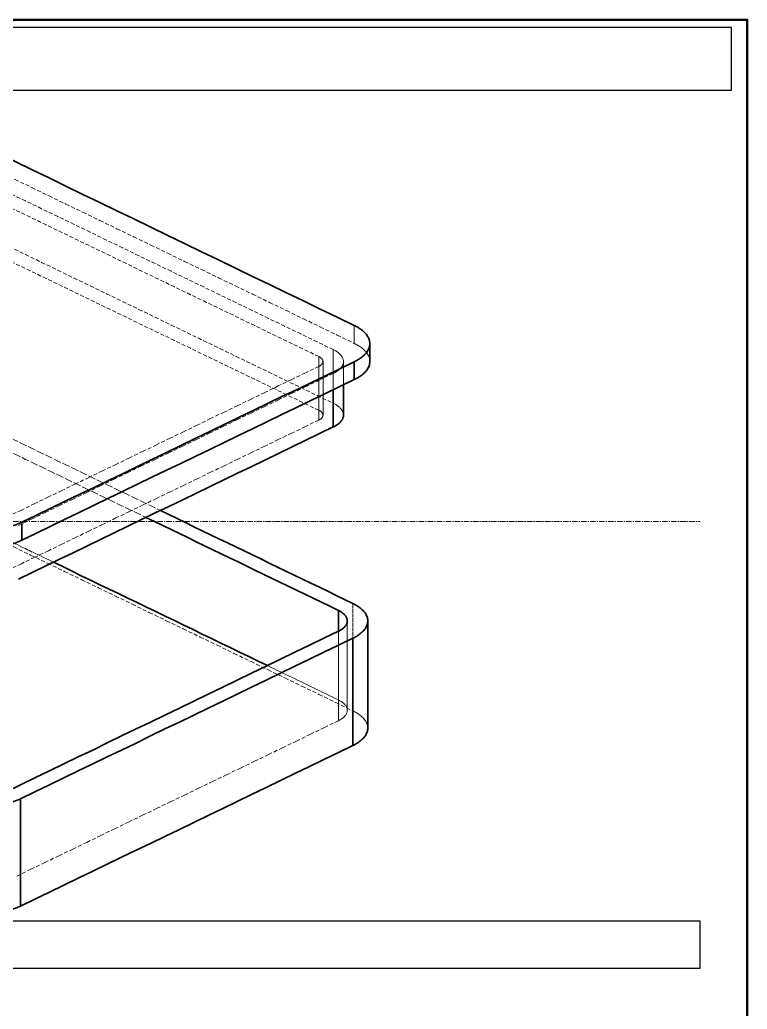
# Model space of a CAD drawing. Header units: millimetres. Extents: x 10 to 410, y 10 to 287.
# Drawn here: x 317.2 to 410, y 160.8 to 287 of the extents above; entities that cross this region are included whole.
import ezdxf

# ---------------------------------------------------------------- set-up
doc = ezdxf.new("R2010")
doc.units = ezdxf.units.MM
doc.linetypes.add('CENTER', pattern=[1.15, 0.7, -0.15, 0.15, -0.15])
doc.linetypes.add('DASHED', pattern=[0.75, 0.5, -0.25])
for name, color, linetype, lineweight in [('BORDER', 7, 'CONTINUOUS', 50), ('CENTER', 4, 'CENTER', 13), ('HIDDEN', 8, 'DASHED', 18), ('TITLE_BLOCK', 7, 'CONTINUOUS', 25), ('VISIBLE', 7, 'CONTINUOUS', 35)]:
    doc.layers.add(name, color=color, linetype=linetype, lineweight=lineweight)

msp = doc.modelspace()

# ---------------------------------------------------------------- linework, layer by layer
at = {"layer": 'BORDER'}
msp.add_lwpolyline([(10, 10), (410, 10), (410, 287), (10, 287)], close=True, dxfattribs=at)
at = {"layer": 'CENTER'}
msp.add_line((214, 223), (404, 223), dxfattribs=at)
at = {"layer": 'HIDDEN'}
for points in [[(310.11, 269.76), (312.27, 268.72), (314.44, 267.67), (316.6, 266.62), (318.76, 265.58), (320.93, 264.53), (323.09, 263.49), (325.25, 262.44), (327.42, 261.4), (329.58, 260.35), (331.74, 259.31), (333.91, 258.26), (336.07, 257.22), (338.23, 256.17), (340.4, 255.13), (342.56, 254.08), (344.72, 253.04), (346.89, 251.99), (349.05, 250.95), (351.21, 249.9), (353.38, 248.86), (355.54, 247.81), (357.7, 246.77), (359.87, 245.72)], [(357.19, 244.92), (355.13, 245.92), (353.06, 246.92), (350.99, 247.91), (348.93, 248.91), (346.86, 249.91), (344.79, 250.91), (342.73, 251.91), (340.66, 252.91), (338.59, 253.91), (336.52, 254.91), (334.46, 255.9), (332.39, 256.9), (330.32, 257.9), (328.26, 258.9), (326.19, 259.9), (324.12, 260.9), (322.05, 261.9), (319.99, 262.9), (317.92, 263.89), (315.85, 264.89), (313.79, 265.89), (311.72, 266.89), (309.65, 267.89)], [(355.35, 244.03), (353.31, 245.02), (351.26, 246), (349.22, 246.99), (347.17, 247.98), (345.13, 248.97), (343.08, 249.96), (341.03, 250.95), (338.99, 251.93), (336.94, 252.92), (334.9, 253.91), (332.85, 254.9), (330.81, 255.89), (328.76, 256.88), (326.72, 257.86), (324.67, 258.85), (322.63, 259.84), (320.58, 260.83), (318.54, 261.82), (316.49, 262.8), (314.45, 263.79), (312.4, 264.78), (310.36, 265.77), (308.31, 266.76)], [(309.65, 261.04), (311.72, 260.04), (313.79, 259.05), (315.85, 258.05), (317.92, 257.05), (319.99, 256.05), (322.05, 255.05), (324.12, 254.05), (326.19, 253.05), (328.26, 252.05), (330.32, 251.06), (332.39, 250.06), (334.46, 249.06), (336.52, 248.06), (338.59, 247.06), (340.66, 246.06), (342.73, 245.06), (344.79, 244.06), (346.86, 243.07), (348.93, 242.07), (350.99, 241.07), (353.06, 240.07), (355.13, 239.07), (357.19, 238.07)], [(355.35, 237.18), (353.31, 238.17), (351.26, 239.16), (349.22, 240.15), (347.17, 241.13), (345.13, 242.12), (343.08, 243.11), (341.03, 244.1), (338.99, 245.09), (336.94, 246.08), (334.9, 247.06), (332.85, 248.05), (330.81, 249.04), (328.76, 250.03), (326.72, 251.02), (324.67, 252.01), (322.63, 252.99), (320.58, 253.98), (318.54, 254.97), (316.49, 255.96), (314.45, 256.95), (312.4, 257.93), (310.36, 258.92), (308.31, 259.91)], [(359.87, 245.72), (359.87, 245.82), (359.87, 245.92), (359.87, 246.02), (359.87, 246.12), (359.87, 246.22), (359.87, 246.32), (359.87, 246.41), (359.87, 246.51), (359.87, 246.61), (359.87, 246.71), (359.87, 246.81), (359.87, 246.91), (359.87, 247.01), (359.87, 247.11), (359.87, 247.21), (359.87, 247.31), (359.87, 247.41), (359.87, 247.51), (359.87, 247.61), (359.87, 247.7), (359.87, 247.8), (359.87, 247.9), (359.87, 248)], [(357.19, 244.92), (357.28, 244.88), (357.36, 244.84), (357.44, 244.79), (357.52, 244.75), (357.59, 244.7), (357.67, 244.65), (357.74, 244.6), (357.82, 244.54), (357.89, 244.48), (357.96, 244.42), (358.02, 244.36), (358.09, 244.3), (358.15, 244.23), (358.21, 244.16), (358.26, 244.09), (358.31, 244.01), (358.36, 243.93), (358.4, 243.85), (358.43, 243.76), (358.46, 243.68), (358.48, 243.59), (358.49, 243.5), (358.49, 243.41)], [(357.19, 238.07), (357.19, 238.37), (357.19, 238.67), (357.19, 238.97), (357.19, 239.26), (357.19, 239.56), (357.19, 239.86), (357.19, 240.16), (357.19, 240.45), (357.19, 240.75), (357.19, 241.05), (357.19, 241.35), (357.19, 241.64), (357.19, 241.94), (357.19, 242.24), (357.19, 242.54), (357.19, 242.84), (357.19, 243.13), (357.19, 243.43), (357.19, 243.73), (357.19, 244.03), (357.19, 244.32), (357.19, 244.62), (357.19, 244.92)], [(361.85, 243.41), (361.85, 243.54), (361.83, 243.68), (361.8, 243.82), (361.76, 243.95), (361.71, 244.08), (361.64, 244.21), (361.58, 244.33), (361.5, 244.45), (361.42, 244.56), (361.33, 244.67), (361.24, 244.77), (361.14, 244.87), (361.03, 244.96), (360.93, 245.05), (360.82, 245.14), (360.71, 245.23), (360.59, 245.31), (360.48, 245.38), (360.36, 245.46), (360.24, 245.53), (360.12, 245.59), (359.99, 245.66), (359.87, 245.72)], [(355.35, 244.03), (355.39, 244.01), (355.42, 243.99), (355.45, 243.98), (355.48, 243.96), (355.52, 243.94), (355.55, 243.92), (355.58, 243.9), (355.61, 243.87), (355.64, 243.85), (355.67, 243.82), (355.69, 243.8), (355.72, 243.77), (355.75, 243.74), (355.77, 243.72), (355.79, 243.69), (355.81, 243.65), (355.83, 243.62), (355.85, 243.59), (355.86, 243.55), (355.87, 243.52), (355.88, 243.48), (355.88, 243.44), (355.89, 243.41)], [(355.35, 237.18), (355.35, 237.48), (355.35, 237.78), (355.35, 238.08), (355.35, 238.37), (355.35, 238.67), (355.35, 238.97), (355.35, 239.27), (355.35, 239.56), (355.35, 239.86), (355.35, 240.16), (355.35, 240.46), (355.35, 240.75), (355.35, 241.05), (355.35, 241.35), (355.35, 241.65), (355.35, 241.94), (355.35, 242.24), (355.35, 242.54), (355.35, 242.84), (355.35, 243.14), (355.35, 243.43), (355.35, 243.73), (355.35, 244.03)], [(355.35, 242.78), (353.63, 241.95), (351.9, 241.12), (350.18, 240.28), (348.45, 239.45), (346.73, 238.62), (345, 237.78), (343.28, 236.95), (341.55, 236.12), (339.83, 235.28), (338.1, 234.45), (336.38, 233.62), (334.65, 232.78), (332.93, 231.95), (331.2, 231.12), (329.47, 230.28), (327.75, 229.45), (326.02, 228.62), (324.3, 227.78), (322.57, 226.95), (320.85, 226.12), (319.12, 225.28), (317.4, 224.45), (315.67, 223.62)], [(355.89, 243.41), (355.88, 243.37), (355.88, 243.33), (355.87, 243.29), (355.86, 243.26), (355.85, 243.22), (355.83, 243.19), (355.81, 243.16), (355.79, 243.12), (355.77, 243.09), (355.75, 243.07), (355.72, 243.04), (355.69, 243.01), (355.67, 242.99), (355.64, 242.96), (355.61, 242.94), (355.58, 242.92), (355.55, 242.89), (355.52, 242.87), (355.48, 242.85), (355.45, 242.83), (355.42, 242.82), (355.39, 242.8), (355.35, 242.78)], [(355.35, 235.94), (355.35, 236.23), (355.35, 236.53), (355.35, 236.83), (355.35, 237.13), (355.35, 237.42), (355.35, 237.72), (355.35, 238.02), (355.35, 238.32), (355.35, 238.61), (355.35, 238.91), (355.35, 239.21), (355.35, 239.51), (355.35, 239.81), (355.35, 240.1), (355.35, 240.4), (355.35, 240.7), (355.35, 241), (355.35, 241.29), (355.35, 241.59), (355.35, 241.89), (355.35, 242.19), (355.35, 242.48), (355.35, 242.78)], [(355.89, 243.41), (355.89, 243.11), (355.89, 242.81), (355.89, 242.51), (355.89, 242.21), (355.89, 241.92), (355.89, 241.62), (355.89, 241.32), (355.89, 241.02), (355.89, 240.73), (355.89, 240.43), (355.89, 240.13), (355.89, 239.83), (355.89, 239.54), (355.89, 239.24), (355.89, 238.94), (355.89, 238.64), (355.89, 238.34), (355.89, 238.05), (355.89, 237.75), (355.89, 237.45), (355.89, 237.15), (355.89, 236.86), (355.89, 236.56)], [(358.49, 243.41), (358.49, 243.31), (358.48, 243.22), (358.46, 243.13), (358.43, 243.05), (358.4, 242.96), (358.36, 242.88), (358.31, 242.8), (358.26, 242.72), (358.21, 242.65), (358.15, 242.58), (358.09, 242.51), (358.02, 242.45), (357.96, 242.39), (357.89, 242.33), (357.82, 242.27), (357.74, 242.22), (357.67, 242.16), (357.59, 242.11), (357.52, 242.06), (357.44, 242.02), (357.36, 241.97), (357.28, 241.93), (357.19, 241.89)], [(358.49, 243.41), (358.49, 243.28), (358.49, 243.15), (358.49, 243.02), (358.49, 242.89), (358.49, 242.76), (358.49, 242.63), (358.49, 242.5), (358.49, 242.37), (358.49, 242.24), (358.49, 242.11), (358.49, 241.98), (358.49, 241.85), (358.49, 241.72), (358.49, 241.59), (358.49, 241.46), (358.49, 241.33), (358.49, 241.2), (358.49, 241.07), (358.49, 240.94), (358.49, 240.82), (358.49, 240.69), (358.49, 240.56), (358.49, 240.43)], [(357.19, 241.89), (355.45, 241.05), (353.7, 240.2), (351.95, 239.36), (350.21, 238.52), (348.46, 237.67), (346.71, 236.83), (344.97, 235.99), (343.22, 235.14), (341.47, 234.3), (339.73, 233.45), (337.98, 232.61), (336.23, 231.77), (334.48, 230.92), (332.74, 230.08), (330.99, 229.24), (329.24, 228.39), (327.5, 227.55), (325.75, 226.7), (324, 225.86), (322.26, 225.02), (320.51, 224.17), (318.76, 223.33), (317.02, 222.49)], [(357.19, 239.8), (357.19, 239.89), (357.19, 239.98), (357.19, 240.07), (357.19, 240.16), (357.19, 240.25), (357.19, 240.35), (357.19, 240.44), (357.19, 240.53), (357.19, 240.62), (357.19, 240.71), (357.19, 240.8), (357.19, 240.89), (357.19, 240.98), (357.19, 241.07), (357.19, 241.16), (357.19, 241.25), (357.19, 241.35), (357.19, 241.44), (357.19, 241.53), (357.19, 241.62), (357.19, 241.71), (357.19, 241.8), (357.19, 241.89)], [(358.49, 236.56), (358.49, 236.65), (358.48, 236.74), (358.46, 236.83), (358.43, 236.92), (358.4, 237), (358.36, 237.08), (358.31, 237.16), (358.26, 237.24), (358.21, 237.31), (358.15, 237.38), (358.09, 237.45), (358.02, 237.52), (357.96, 237.58), (357.89, 237.64), (357.82, 237.69), (357.74, 237.75), (357.67, 237.8), (357.59, 237.85), (357.52, 237.9), (357.44, 237.95), (357.36, 237.99), (357.28, 238.03), (357.19, 238.07)], [(309.93, 236.58), (311.02, 236.05), (312.12, 235.52), (313.22, 234.99), (314.31, 234.46), (315.41, 233.93), (316.5, 233.4), (317.6, 232.87), (318.7, 232.34), (319.79, 231.81), (320.89, 231.28), (321.99, 230.75), (323.08, 230.22), (324.18, 229.69), (325.28, 229.16), (326.37, 228.63), (327.47, 228.1), (328.57, 227.57), (329.66, 227.04), (330.76, 226.51), (331.86, 225.99), (332.95, 225.46), (334.05, 224.93), (335.15, 224.4)], [(355.35, 237.18), (355.39, 237.17), (355.42, 237.15), (355.45, 237.13), (355.48, 237.11), (355.52, 237.09), (355.55, 237.07), (355.58, 237.05), (355.61, 237.03), (355.64, 237), (355.67, 236.98), (355.69, 236.95), (355.72, 236.93), (355.75, 236.9), (355.77, 236.87), (355.79, 236.84), (355.81, 236.81), (355.83, 236.77), (355.85, 236.74), (355.86, 236.71), (355.87, 236.67), (355.88, 236.63), (355.88, 236.6), (355.89, 236.56)], [(355.89, 236.56), (355.88, 236.52), (355.88, 236.48), (355.87, 236.45), (355.86, 236.41), (355.85, 236.38), (355.83, 236.34), (355.81, 236.31), (355.79, 236.28), (355.77, 236.25), (355.75, 236.22), (355.72, 236.19), (355.69, 236.16), (355.67, 236.14), (355.64, 236.11), (355.61, 236.09), (355.58, 236.07), (355.55, 236.05), (355.52, 236.03), (355.48, 236.01), (355.45, 235.99), (355.42, 235.97), (355.39, 235.95), (355.35, 235.94)], [(333.3, 223.51), (332.21, 224.04), (331.11, 224.57), (330.01, 225.09), (328.92, 225.62), (327.82, 226.15), (326.72, 226.68), (325.63, 227.21), (324.53, 227.74), (323.43, 228.27), (322.34, 228.8), (321.24, 229.33), (320.14, 229.86), (319.05, 230.39), (317.95, 230.92), (316.85, 231.45), (315.76, 231.98), (314.66, 232.51), (313.57, 233.04), (312.47, 233.57), (311.37, 234.1), (310.28, 234.63), (309.18, 235.16), (308.08, 235.69)], [(355.35, 235.94), (353.63, 235.1), (351.9, 234.27), (350.18, 233.44), (348.45, 232.6), (346.73, 231.77), (345, 230.94), (343.28, 230.1), (341.55, 229.27), (339.83, 228.44), (338.1, 227.6), (336.38, 226.77), (334.65, 225.94), (332.93, 225.1), (331.2, 224.27), (329.47, 223.44), (327.75, 222.6), (326.02, 221.77), (324.3, 220.94), (322.57, 220.1), (320.85, 219.27), (319.12, 218.44), (317.4, 217.61), (315.67, 216.77)], [(309.46, 223.61), (309.98, 223.36), (310.51, 223.11), (311.03, 222.86), (311.55, 222.6), (312.08, 222.35), (312.6, 222.1), (313.12, 221.84), (313.65, 221.59), (314.17, 221.34), (314.69, 221.09), (315.21, 220.83), (315.74, 220.58), (316.26, 220.33), (316.78, 220.08), (317.31, 219.82), (317.83, 219.57), (318.35, 219.32), (318.88, 219.06), (319.4, 218.81), (319.92, 218.56), (320.45, 218.31), (320.97, 218.05), (321.49, 217.8)], [(309.93, 222.89), (312.09, 221.84), (314.25, 220.8), (316.42, 219.75), (318.58, 218.71), (320.74, 217.66), (322.91, 216.62), (325.07, 215.57), (327.23, 214.53), (329.4, 213.48), (331.56, 212.44), (333.72, 211.39), (335.89, 210.34), (338.05, 209.3), (340.21, 208.25), (342.38, 207.21), (344.54, 206.16), (346.7, 205.12), (348.87, 204.07), (351.03, 203.03), (353.19, 201.98), (355.36, 200.94), (357.52, 199.89), (359.68, 198.85)], [(359.68, 198.85), (359.68, 199.44), (359.68, 200.04), (359.68, 200.63), (359.68, 201.23), (359.68, 201.82), (359.68, 202.42), (359.68, 203.01), (359.68, 203.61), (359.68, 204.21), (359.68, 204.8), (359.68, 205.4), (359.68, 205.99), (359.68, 206.59), (359.68, 207.18), (359.68, 207.78), (359.68, 208.37), (359.68, 208.97), (359.68, 209.56), (359.68, 210.16), (359.68, 210.75), (359.68, 211.35), (359.68, 211.94), (359.68, 212.54)], [(358.98, 210.31), (358.98, 209.82), (358.98, 209.32), (358.98, 208.83), (358.98, 208.33), (358.98, 207.83), (358.98, 207.34), (358.98, 206.84), (358.98, 206.35), (358.98, 205.85), (358.98, 205.35), (358.98, 204.86), (358.98, 204.36), (358.98, 203.86), (358.98, 203.37), (358.98, 202.87), (358.98, 202.38), (358.98, 201.88), (358.98, 201.38), (358.98, 200.89), (358.98, 200.39), (358.98, 199.9), (358.98, 199.4), (358.98, 198.9)], [(357.84, 200.24), (357.84, 200.62), (357.84, 201), (357.84, 201.38), (357.84, 201.76), (357.84, 202.14), (357.84, 202.52), (357.84, 202.9), (357.84, 203.28), (357.84, 203.66), (357.84, 204.04), (357.84, 204.42), (357.84, 204.8), (357.84, 205.18), (357.84, 205.56), (357.84, 205.94), (357.84, 206.32), (357.84, 206.7), (357.84, 207.08), (357.84, 207.46), (357.84, 207.84), (357.84, 208.22), (357.84, 208.6), (357.84, 208.98)], [(357.84, 197.57), (357.84, 198.06), (357.84, 198.56), (357.84, 199.06), (357.84, 199.55), (357.84, 200.05), (357.84, 200.54), (357.84, 201.04), (357.84, 201.54), (357.84, 202.03), (357.84, 202.53), (357.84, 203.03), (357.84, 203.52), (357.84, 204.02), (357.84, 204.51), (357.84, 205.01), (357.84, 205.51), (357.84, 206), (357.84, 206.5), (357.84, 206.99), (357.84, 207.49), (357.84, 207.99), (357.84, 208.48), (357.84, 208.98)], [(348.79, 204.61), (349.19, 204.42), (349.58, 204.23), (349.97, 204.04), (350.37, 203.85), (350.76, 203.66), (351.15, 203.47), (351.55, 203.28), (351.94, 203.09), (352.33, 202.9), (352.73, 202.71), (353.12, 202.52), (353.51, 202.33), (353.91, 202.14), (354.3, 201.95), (354.69, 201.76), (355.09, 201.57), (355.48, 201.38), (355.87, 201.19), (356.27, 201), (356.66, 200.81), (357.05, 200.62), (357.45, 200.43), (357.84, 200.24)], [(358.98, 198.9), (358.98, 198.98), (358.97, 199.06), (358.95, 199.14), (358.93, 199.22), (358.9, 199.29), (358.87, 199.37), (358.83, 199.44), (358.78, 199.5), (358.73, 199.57), (358.68, 199.63), (358.63, 199.69), (358.57, 199.75), (358.51, 199.8), (358.45, 199.86), (358.39, 199.91), (358.32, 199.95), (358.26, 200), (358.19, 200.04), (358.12, 200.09), (358.05, 200.13), (357.98, 200.17), (357.91, 200.2), (357.84, 200.24)], [(357.84, 197.57), (357.91, 197.6), (357.98, 197.64), (358.05, 197.68), (358.12, 197.72), (358.19, 197.76), (358.26, 197.81), (358.32, 197.85), (358.39, 197.9), (358.45, 197.95), (358.51, 198), (358.57, 198.06), (358.63, 198.12), (358.68, 198.18), (358.73, 198.24), (358.78, 198.3), (358.83, 198.37), (358.87, 198.44), (358.9, 198.51), (358.93, 198.59), (358.95, 198.66), (358.97, 198.74), (358.98, 198.82), (358.98, 198.9)], [(361.59, 196.62), (361.59, 196.76), (361.57, 196.89), (361.54, 197.02), (361.5, 197.15), (361.45, 197.27), (361.39, 197.39), (361.33, 197.51), (361.25, 197.62), (361.17, 197.73), (361.09, 197.83), (361, 197.93), (360.9, 198.03), (360.81, 198.12), (360.7, 198.21), (360.6, 198.29), (360.49, 198.37), (360.38, 198.45), (360.27, 198.52), (360.16, 198.59), (360.04, 198.66), (359.92, 198.73), (359.8, 198.79), (359.68, 198.85)], [(316.82, 177.76), (318.61, 178.62), (320.39, 179.48), (322.17, 180.34), (323.96, 181.2), (325.74, 182.06), (327.52, 182.93), (329.31, 183.79), (331.09, 184.65), (332.87, 185.51), (334.66, 186.37), (336.44, 187.23), (338.22, 188.09), (340.01, 188.96), (341.79, 189.82), (343.57, 190.68), (345.36, 191.54), (347.14, 192.4), (348.92, 193.26), (350.71, 194.12), (352.49, 194.98), (354.27, 195.85), (356.06, 196.71), (357.84, 197.57)]]:
    msp.add_lwpolyline(points, dxfattribs=at)
at = {"layer": 'TITLE_BLOCK'}
for points in [[(12, 278), (408, 278), (408, 286), (12, 286)], [(214, 166), (404, 166), (404, 172), (214, 172)]]:
    msp.add_lwpolyline(points, close=True, dxfattribs=at)
at = {"layer": 'VISIBLE'}
for points in [[(310.11, 272.04), (312.27, 271), (314.44, 269.95), (316.6, 268.91), (318.76, 267.86), (320.93, 266.82), (323.09, 265.77), (325.25, 264.73), (327.42, 263.68), (329.58, 262.64), (331.74, 261.59), (333.91, 260.54), (336.07, 259.5), (338.23, 258.45), (340.4, 257.41), (342.56, 256.36), (344.72, 255.32), (346.89, 254.27), (349.05, 253.23), (351.21, 252.18), (353.38, 251.14), (355.54, 250.09), (357.7, 249.05), (359.87, 248)], [(361.85, 245.69), (361.85, 245.83), (361.83, 245.96), (361.8, 246.1), (361.76, 246.23), (361.71, 246.36), (361.64, 246.49), (361.58, 246.61), (361.5, 246.73), (361.42, 246.84), (361.33, 246.95), (361.24, 247.05), (361.14, 247.15), (361.03, 247.25), (360.93, 247.34), (360.82, 247.42), (360.71, 247.51), (360.59, 247.59), (360.48, 247.66), (360.36, 247.74), (360.24, 247.81), (360.12, 247.88), (359.99, 247.94), (359.87, 248)], [(359.87, 243.37), (359.99, 243.43), (360.12, 243.5), (360.24, 243.57), (360.36, 243.64), (360.48, 243.71), (360.59, 243.79), (360.71, 243.87), (360.82, 243.95), (360.93, 244.04), (361.03, 244.13), (361.14, 244.22), (361.23, 244.32), (361.33, 244.43), (361.42, 244.53), (361.5, 244.65), (361.58, 244.76), (361.64, 244.88), (361.71, 245.01), (361.76, 245.14), (361.8, 245.27), (361.83, 245.41), (361.85, 245.55), (361.85, 245.69)], [(361.85, 245.69), (361.85, 245.59), (361.85, 245.49), (361.85, 245.39), (361.85, 245.29), (361.85, 245.19), (361.85, 245.09), (361.85, 244.99), (361.85, 244.89), (361.85, 244.79), (361.85, 244.7), (361.85, 244.6), (361.85, 244.5), (361.85, 244.4), (361.85, 244.3), (361.85, 244.2), (361.85, 244.1), (361.85, 244), (361.85, 243.9), (361.85, 243.8), (361.85, 243.7), (361.85, 243.6), (361.85, 243.5), (361.85, 243.41)], [(317.47, 222.9), (319.32, 223.79), (321.16, 224.68), (323, 225.57), (324.85, 226.46), (326.69, 227.35), (328.53, 228.24), (330.38, 229.13), (332.22, 230.02), (334.06, 230.91), (335.91, 231.8), (337.75, 232.69), (339.59, 233.58), (341.43, 234.47), (343.28, 235.36), (345.12, 236.25), (346.96, 237.14), (348.81, 238.03), (350.65, 238.92), (352.49, 239.81), (354.34, 240.7), (356.18, 241.59), (358.02, 242.48), (359.87, 243.37)], [(359.87, 241.09), (359.99, 241.15), (360.12, 241.22), (360.24, 241.28), (360.36, 241.35), (360.48, 241.43), (360.59, 241.5), (360.71, 241.58), (360.82, 241.67), (360.93, 241.76), (361.03, 241.85), (361.14, 241.94), (361.23, 242.04), (361.33, 242.14), (361.42, 242.25), (361.5, 242.36), (361.58, 242.48), (361.64, 242.6), (361.71, 242.73), (361.76, 242.86), (361.8, 242.99), (361.83, 243.13), (361.85, 243.27), (361.85, 243.41)], [(359.87, 241.09), (359.87, 241.19), (359.87, 241.29), (359.87, 241.39), (359.87, 241.49), (359.87, 241.59), (359.87, 241.69), (359.87, 241.78), (359.87, 241.88), (359.87, 241.98), (359.87, 242.08), (359.87, 242.18), (359.87, 242.28), (359.87, 242.38), (359.87, 242.48), (359.87, 242.58), (359.87, 242.68), (359.87, 242.78), (359.87, 242.88), (359.87, 242.98), (359.87, 243.07), (359.87, 243.17), (359.87, 243.27), (359.87, 243.37)], [(317.47, 220.61), (319.32, 221.51), (321.16, 222.4), (323, 223.29), (324.85, 224.18), (326.69, 225.07), (328.53, 225.96), (330.38, 226.85), (332.22, 227.74), (334.06, 228.63), (335.91, 229.52), (337.75, 230.41), (339.59, 231.3), (341.43, 232.19), (343.28, 233.08), (345.12, 233.97), (346.96, 234.86), (348.81, 235.75), (350.65, 236.64), (352.49, 237.53), (354.34, 238.42), (356.18, 239.31), (358.02, 240.2), (359.87, 241.09)], [(358.49, 240.43), (358.49, 240.26), (358.49, 240.09), (358.49, 239.92), (358.49, 239.75), (358.49, 239.59), (358.49, 239.42), (358.49, 239.25), (358.49, 239.08), (358.49, 238.91), (358.49, 238.74), (358.49, 238.58), (358.49, 238.41), (358.49, 238.24), (358.49, 238.07), (358.49, 237.9), (358.49, 237.74), (358.49, 237.57), (358.49, 237.4), (358.49, 237.23), (358.49, 237.06), (358.49, 236.9), (358.49, 236.73), (358.49, 236.56)], [(357.19, 235.05), (357.19, 235.25), (357.19, 235.46), (357.19, 235.67), (357.19, 235.87), (357.19, 236.08), (357.19, 236.29), (357.19, 236.49), (357.19, 236.7), (357.19, 236.91), (357.19, 237.11), (357.19, 237.32), (357.19, 237.53), (357.19, 237.73), (357.19, 237.94), (357.19, 238.15), (357.19, 238.35), (357.19, 238.56), (357.19, 238.77), (357.19, 238.97), (357.19, 239.18), (357.19, 239.39), (357.19, 239.59), (357.19, 239.8)], [(357.19, 235.05), (357.28, 235.09), (357.36, 235.13), (357.44, 235.17), (357.52, 235.22), (357.59, 235.27), (357.67, 235.32), (357.74, 235.37), (357.82, 235.42), (357.89, 235.48), (357.96, 235.54), (358.02, 235.6), (358.09, 235.67), (358.15, 235.73), (358.21, 235.8), (358.26, 235.88), (358.31, 235.95), (358.36, 236.03), (358.4, 236.12), (358.43, 236.2), (358.46, 236.29), (358.48, 236.38), (358.49, 236.47), (358.49, 236.56)], [(317.02, 215.64), (318.76, 216.48), (320.51, 217.33), (322.26, 218.17), (324, 219.01), (325.75, 219.86), (327.5, 220.7), (329.24, 221.55), (330.99, 222.39), (332.74, 223.23), (334.48, 224.08), (336.23, 224.92), (337.98, 225.76), (339.73, 226.61), (341.47, 227.45), (343.22, 228.3), (344.97, 229.14), (346.71, 229.98), (348.46, 230.83), (350.21, 231.67), (351.95, 232.51), (353.7, 233.36), (355.45, 234.2), (357.19, 235.05)], [(357.84, 211.65), (356.77, 212.17), (355.71, 212.68), (354.64, 213.2), (353.57, 213.71), (352.51, 214.23), (351.44, 214.74), (350.37, 215.26), (349.3, 215.77), (348.24, 216.29), (347.17, 216.8), (346.1, 217.32), (345.04, 217.84), (343.97, 218.35), (342.9, 218.87), (341.84, 219.38), (340.77, 219.9), (339.7, 220.41), (338.64, 220.93), (337.57, 221.44), (336.5, 221.96), (335.44, 222.47), (334.37, 222.99), (333.3, 223.51)], [(335.15, 224.4), (336.21, 223.88), (337.28, 223.36), (338.35, 222.85), (339.41, 222.33), (340.48, 221.82), (341.55, 221.3), (342.61, 220.79), (343.68, 220.27), (344.75, 219.76), (345.81, 219.24), (346.88, 218.73), (347.95, 218.21), (349.01, 217.69), (350.08, 217.18), (351.15, 216.66), (352.22, 216.15), (353.28, 215.63), (354.35, 215.12), (355.42, 214.6), (356.48, 214.09), (357.55, 213.57), (358.62, 213.06), (359.68, 212.54)], [(307.89, 222.9), (308.28, 222.72), (308.68, 222.57), (309.09, 222.44), (309.5, 222.32), (309.92, 222.22), (310.34, 222.14), (310.76, 222.07), (311.19, 222.02), (311.61, 221.98), (312.04, 221.95), (312.47, 221.94), (312.9, 221.94), (313.32, 221.95), (313.75, 221.98), (314.18, 222.02), (314.6, 222.07), (315.03, 222.14), (315.45, 222.22), (315.86, 222.32), (316.28, 222.44), (316.68, 222.57), (317.08, 222.72), (317.47, 222.9)], [(317.47, 220.61), (317.47, 220.71), (317.47, 220.81), (317.47, 220.91), (317.47, 221.01), (317.47, 221.11), (317.47, 221.21), (317.47, 221.31), (317.47, 221.41), (317.47, 221.51), (317.47, 221.61), (317.47, 221.71), (317.47, 221.81), (317.47, 221.9), (317.47, 222), (317.47, 222.1), (317.47, 222.2), (317.47, 222.3), (317.47, 222.4), (317.47, 222.5), (317.47, 222.6), (317.47, 222.7), (317.47, 222.8), (317.47, 222.9)], [(307.89, 220.62), (308.28, 220.44), (308.68, 220.29), (309.09, 220.15), (309.5, 220.04), (309.92, 219.94), (310.34, 219.86), (310.76, 219.79), (311.19, 219.74), (311.61, 219.7), (312.04, 219.67), (312.47, 219.66), (312.9, 219.66), (313.32, 219.67), (313.75, 219.7), (314.18, 219.74), (314.6, 219.79), (315.03, 219.86), (315.45, 219.94), (315.86, 220.04), (316.28, 220.15), (316.68, 220.29), (317.08, 220.44), (317.47, 220.61)], [(321.49, 217.8), (322.68, 217.23), (323.87, 216.65), (325.05, 216.08), (326.24, 215.51), (327.43, 214.93), (328.61, 214.36), (329.8, 213.79), (330.99, 213.21), (332.17, 212.64), (333.36, 212.07), (334.55, 211.49), (335.74, 210.92), (336.92, 210.35), (338.11, 209.77), (339.3, 209.2), (340.48, 208.62), (341.67, 208.05), (342.86, 207.48), (344.05, 206.9), (345.23, 206.33), (346.42, 205.76), (347.61, 205.18), (348.79, 204.61)], [(361.59, 210.31), (361.59, 210.45), (361.57, 210.58), (361.54, 210.71), (361.5, 210.84), (361.45, 210.97), (361.39, 211.09), (361.33, 211.2), (361.25, 211.32), (361.17, 211.42), (361.09, 211.53), (361, 211.63), (360.9, 211.72), (360.81, 211.81), (360.7, 211.9), (360.6, 211.98), (360.49, 212.06), (360.38, 212.14), (360.27, 212.21), (360.16, 212.29), (360.04, 212.35), (359.92, 212.42), (359.8, 212.48), (359.68, 212.54)], [(357.84, 211.65), (357.91, 211.61), (357.98, 211.58), (358.05, 211.54), (358.12, 211.5), (358.19, 211.45), (358.26, 211.41), (358.32, 211.36), (358.39, 211.32), (358.45, 211.27), (358.51, 211.21), (358.57, 211.16), (358.63, 211.1), (358.68, 211.04), (358.73, 210.98), (358.78, 210.91), (358.83, 210.85), (358.87, 210.78), (358.9, 210.7), (358.93, 210.63), (358.95, 210.55), (358.97, 210.47), (358.98, 210.39), (358.98, 210.31)], [(357.84, 208.98), (357.84, 209.1), (357.84, 209.21), (357.84, 209.33), (357.84, 209.44), (357.84, 209.56), (357.84, 209.68), (357.84, 209.79), (357.84, 209.91), (357.84, 210.02), (357.84, 210.14), (357.84, 210.26), (357.84, 210.37), (357.84, 210.49), (357.84, 210.6), (357.84, 210.72), (357.84, 210.84), (357.84, 210.95), (357.84, 211.07), (357.84, 211.19), (357.84, 211.3), (357.84, 211.42), (357.84, 211.53), (357.84, 211.65)], [(358.98, 210.31), (358.98, 210.23), (358.97, 210.15), (358.95, 210.08), (358.93, 210), (358.9, 209.92), (358.87, 209.85), (358.83, 209.78), (358.78, 209.71), (358.73, 209.65), (358.68, 209.59), (358.63, 209.53), (358.57, 209.47), (358.51, 209.42), (358.45, 209.36), (358.39, 209.31), (358.32, 209.26), (358.26, 209.22), (358.19, 209.17), (358.12, 209.13), (358.05, 209.09), (357.98, 209.05), (357.91, 209.01), (357.84, 208.98)], [(359.68, 208.09), (359.8, 208.15), (359.92, 208.21), (360.04, 208.28), (360.15, 208.34), (360.27, 208.41), (360.38, 208.49), (360.49, 208.56), (360.6, 208.64), (360.7, 208.73), (360.81, 208.82), (360.9, 208.91), (361, 209), (361.09, 209.1), (361.17, 209.21), (361.25, 209.31), (361.33, 209.43), (361.39, 209.54), (361.45, 209.66), (361.5, 209.79), (361.54, 209.92), (361.57, 210.05), (361.59, 210.18), (361.59, 210.31)], [(361.59, 210.31), (361.59, 209.72), (361.59, 209.12), (361.59, 208.53), (361.59, 207.93), (361.59, 207.34), (361.59, 206.74), (361.59, 206.15), (361.59, 205.55), (361.59, 204.96), (361.59, 204.36), (361.59, 203.77), (361.59, 203.17), (361.59, 202.57), (361.59, 201.98), (361.59, 201.38), (361.59, 200.79), (361.59, 200.19), (361.59, 199.6), (361.59, 199), (361.59, 198.41), (361.59, 197.81), (361.59, 197.22), (361.59, 196.62)], [(357.84, 208.98), (356, 208.09), (354.15, 207.2), (352.31, 206.31), (350.47, 205.42), (348.62, 204.53), (346.78, 203.64), (344.94, 202.75), (343.09, 201.86), (341.25, 200.97), (339.41, 200.08), (337.56, 199.19), (335.72, 198.3), (333.88, 197.41), (332.03, 196.52), (330.19, 195.63), (328.35, 194.74), (326.51, 193.84), (324.66, 192.95), (322.82, 192.06), (320.98, 191.17), (319.13, 190.28), (317.29, 189.39), (315.45, 188.5)], [(317.29, 187.61), (319.13, 188.5), (320.98, 189.39), (322.82, 190.28), (324.66, 191.17), (326.5, 192.06), (328.35, 192.95), (330.19, 193.84), (332.03, 194.73), (333.88, 195.63), (335.72, 196.52), (337.56, 197.41), (339.41, 198.3), (341.25, 199.19), (343.09, 200.08), (344.94, 200.97), (346.78, 201.86), (348.62, 202.75), (350.47, 203.64), (352.31, 204.53), (354.15, 205.42), (356, 206.31), (357.84, 207.2), (359.68, 208.09)], [(359.68, 194.4), (359.68, 194.99), (359.68, 195.59), (359.68, 196.18), (359.68, 196.78), (359.68, 197.37), (359.68, 197.97), (359.68, 198.56), (359.68, 199.16), (359.68, 199.75), (359.68, 200.35), (359.68, 200.94), (359.68, 201.54), (359.68, 202.13), (359.68, 202.73), (359.68, 203.33), (359.68, 203.92), (359.68, 204.52), (359.68, 205.11), (359.68, 205.71), (359.68, 206.3), (359.68, 206.9), (359.68, 207.49), (359.68, 208.09)], [(359.68, 194.4), (359.8, 194.46), (359.92, 194.52), (360.04, 194.58), (360.15, 194.65), (360.27, 194.72), (360.38, 194.79), (360.49, 194.87), (360.6, 194.95), (360.7, 195.04), (360.81, 195.12), (360.9, 195.21), (361, 195.31), (361.09, 195.41), (361.17, 195.51), (361.25, 195.62), (361.33, 195.73), (361.39, 195.85), (361.45, 195.97), (361.5, 196.1), (361.54, 196.22), (361.57, 196.35), (361.59, 196.49), (361.59, 196.62)], [(317.29, 173.92), (319.13, 174.81), (320.98, 175.7), (322.82, 176.59), (324.66, 177.48), (326.5, 178.37), (328.35, 179.26), (330.19, 180.15), (332.03, 181.04), (333.88, 181.93), (335.72, 182.82), (337.56, 183.71), (339.41, 184.6), (341.25, 185.49), (343.09, 186.38), (344.94, 187.27), (346.78, 188.16), (348.62, 189.05), (350.47, 189.94), (352.31, 190.83), (354.15, 191.72), (356, 192.62), (357.84, 193.51), (359.68, 194.4)], [(308.07, 187.61), (308.45, 187.45), (308.83, 187.3), (309.23, 187.17), (309.62, 187.06), (310.02, 186.97), (310.43, 186.89), (310.83, 186.82), (311.24, 186.77), (311.65, 186.73), (312.06, 186.71), (312.48, 186.69), (312.89, 186.69), (313.3, 186.71), (313.71, 186.73), (314.12, 186.77), (314.53, 186.82), (314.94, 186.89), (315.34, 186.96), (315.74, 187.06), (316.14, 187.17), (316.53, 187.3), (316.91, 187.45), (317.29, 187.61)], [(317.29, 173.92), (317.29, 174.52), (317.29, 175.11), (317.29, 175.71), (317.29, 176.3), (317.29, 176.9), (317.29, 177.49), (317.29, 178.09), (317.29, 178.68), (317.29, 179.28), (317.29, 179.87), (317.29, 180.47), (317.29, 181.06), (317.29, 181.66), (317.29, 182.25), (317.29, 182.85), (317.29, 183.45), (317.29, 184.04), (317.29, 184.64), (317.29, 185.23), (317.29, 185.83), (317.29, 186.42), (317.29, 187.02), (317.29, 187.61)], [(308.07, 173.92), (308.45, 173.75), (308.83, 173.61), (309.23, 173.48), (309.62, 173.37), (310.02, 173.27), (310.43, 173.19), (310.83, 173.13), (311.24, 173.08), (311.65, 173.04), (312.06, 173.01), (312.48, 173), (312.89, 173), (313.3, 173.01), (313.71, 173.04), (314.12, 173.08), (314.53, 173.13), (314.94, 173.19), (315.34, 173.27), (315.74, 173.37), (316.14, 173.48), (316.53, 173.61), (316.91, 173.75), (317.29, 173.92)]]:
    msp.add_lwpolyline(points, dxfattribs=at)

doc.saveas('drawing.dxf')
